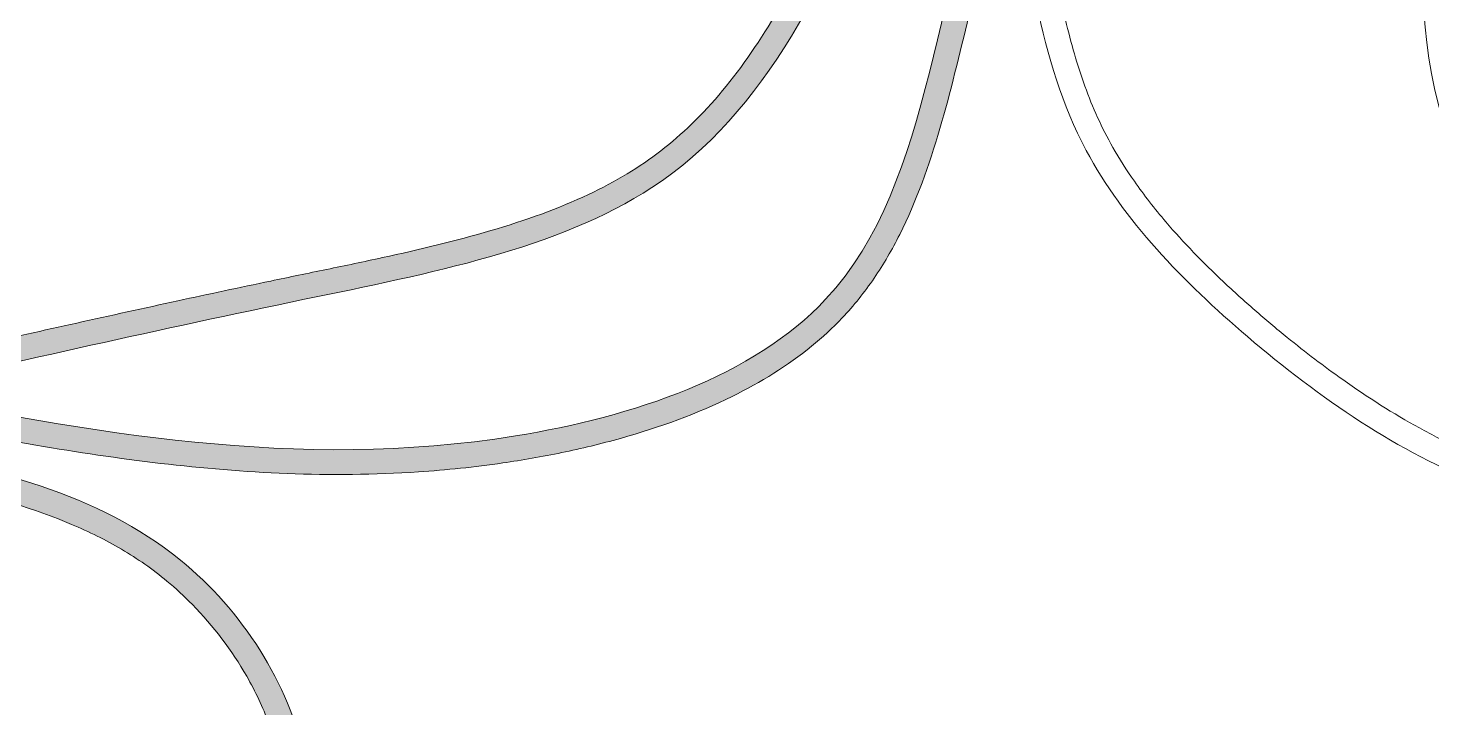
# Model space of a CAD drawing. Header units: millimetres. Extents: x 86 to 500, y -52 to 256.
# Drawn here: x 187.95 to 195.61, y 72.05 to 75.76 of the extents above; entities that cross this region are included whole.
import ezdxf

# ---------------------------------------------------------------- set-up
doc = ezdxf.new("R2010")
doc.units = ezdxf.units.MM

msp = doc.modelspace()

# ---------------------------------------------------------------- hatches: boundary and pattern name
at = {"lineweight": 0, "transparency": 33554687}
h = msp.add_hatch(color=254, dxfattribs=at)
edge = h.paths.add_edge_path()
edge.add_spline(control_points=[(187.1664936564759, 73.91072965375042), (187.3357466458871, 73.94922769371169), (187.5050789858894, 73.98773268262084), (188.0350662319258, 74.10762648144828), (188.3979299819068, 74.18882272950304), (188.9360530697897, 74.30538033882294), (189.1048720521528, 74.3414184524172), (189.3764898701504, 74.39831974998651), (189.4781073715287, 74.41926767793757), (189.6814825700118, 74.46129181567358), (189.7832146334246, 74.48247675958737), (190.0861658899382, 74.54855680171113), (190.2851534535482, 74.5960093902695), (190.6640577112036, 74.70778263870397), (190.8439268101053, 74.77212754622633), (191.0812963101463, 74.88393135872957), (191.1516363801554, 74.92115925685084), (191.2829699132041, 75.00033931342296), (191.3440377447202, 75.04218278232747), (191.4607425473534, 75.13248797813594), (191.5162929693058, 75.18082628933098), (191.6876058675841, 75.34665039650099), (191.7945027087532, 75.47682222262483), (191.9952677952849, 75.76876666561293), (192.0890610130625, 75.93050999180014), (192.2721423050954, 76.28340728155308), (192.361423294624, 76.47452544561565), (192.4841725328758, 76.74827332392852), (192.5155631454783, 76.81919378772909), (192.5834748872118, 76.97353498998746), (192.6203549985491, 77.05748782626324), (192.6933725516394, 77.2266330119719), (192.7294707430198, 77.31193390861608), (192.821912669857, 77.54052052894713), (192.8750769662462, 77.6833667193996), (192.9593026291925, 77.95697575560735), (192.9902513013678, 78.08777640858807), (193.0138546628552, 78.27964074269403), (193.0165674831466, 78.34831220666092), (193.0082800622778, 78.47259908834621), (192.9973334493235, 78.52806777254227), (192.9668196633654, 78.61250694242608), (192.9503177063063, 78.64468523780033), (192.9091643985109, 78.7033543264024), (192.8844928046062, 78.7299557725537), (192.84026841553, 78.76547070160996), (192.8253721180751, 78.77602839819065), (192.7926006204681, 78.79644052353979), (192.774829652031, 78.80622643843799), (192.7079149362641, 78.83870070329795), (192.652666884978, 78.85790619603267), (192.5371727940635, 78.8839985617733), (192.4769330095843, 78.89090497389952), (192.3911946757632, 78.89066254559657), (192.3639359744386, 78.88897337070466), (192.3191724725559, 78.88333764806885), (192.3011548128918, 78.88018828908116), (192.2651056638553, 78.87221308675907), (192.2471838439303, 78.86740871492566), (192.1934808245498, 78.85070759144946), (192.1577459460097, 78.83650698772544), (192.0513417430713, 78.78710388199033), (191.9799660851556, 78.7446454388255), (191.8931836150484, 78.69088284150257), (191.8805186533534, 78.68299260440926), (191.8677571733789, 78.67504206672766)], knot_values=[0.7745241271490635, 0.7745241271490635, 0.7745241271490635, 0.7745241271490635, 13.87900228218035, 13.87900228218035, 41.63700684654106, 41.63700684654106, 54.14700963101338, 54.14700963101338, 61.51518677768562, 61.51518677768562, 68.88336392435787, 68.88336392435787, 83.61971821770236, 83.61971821770236, 98.35607251104685, 98.35607251104685, 104.9762242300353, 104.9762242300353, 111.4136723991111, 111.4136723991111, 117.8511205681868, 117.8511205681868, 132.1169761837619, 132.1169761837619, 146.3828317993369, 146.3828317993369, 160.648687414912, 160.648687414912, 165.4931758953022, 165.4931758953022, 170.9778484865774, 170.9778484865774, 176.4625210778526, 176.4625210778526, 185.7212830056276, 185.7212830056276, 194.9800449334026, 194.9800449334026, 200.7395733801151, 200.7395733801151, 206.4991018268276, 206.4991018268276, 210.757515015627, 210.757515015627, 215.0159282044264, 215.0159282044264, 216.9293424231776, 216.9293424231776, 218.8427566419289, 218.8427566419289, 223.7083919494439, 223.7083919494439, 228.5740272569588, 228.5740272569588, 230.9069582571001, 230.9069582571001, 232.5575269964771, 232.5575269964771, 234.2080957358541, 234.2080957358541, 237.5092332146082, 237.5092332146082, 243.9580949503671, 243.9580949503671, 245.0515385297063, 245.0515385297063, 245.0515385297063, 245.0515385297063], degree=3, periodic=0)
edge.add_line((191.8677571733789, 78.67504206672766), (191.7962111787812, 78.78988117418157))
edge.add_spline(control_points=[(191.7962111786202, 78.78988117352583), (191.9556279286937, 78.88919951740445), (192.2946904928282, 79.10043912736091), (193.5226407845809, 78.80972878447665), (192.5695557093219, 76.57555024496196), (191.7136044091778, 74.7195217558492), (189.2974400306541, 74.25668100920848), (187.9148665344321, 73.94219750157481), (187.1664936580257, 73.77197079793132)], knot_values=[0, 0, 0, 0, 13.65932688933091, 29.05194327490761, 77.76876440348846, 138.0005407180464, 187.105929392396, 245.0515385297063, 245.0515385297063, 245.0515385297063, 245.0515385297063], degree=3, periodic=0)
edge.add_line((187.1664936580257, 73.77197079793132), (187.1664936582108, 73.91072965419517))
h = msp.add_hatch(color=254, dxfattribs=at)
edge = h.paths.add_edge_path()
edge.add_line((187.1664936580257, 73.77197079793132), (187.1664936583958, 73.63418060049935))
edge.add_spline(control_points=[(187.1664936580257, 73.63418060079675), (187.4412580701903, 73.58125682488571), (187.7170131496989, 73.52832466569998), (188.4446265551643, 73.40549149600156), (188.8998187925415, 73.34534862676719), (189.6005079818562, 73.31827999058896), (189.8389374146061, 73.32006023064787), (190.232586275895, 73.34644899359864), (190.3860847702819, 73.3624026867501), (190.6474067784144, 73.40051446643974), (190.7547801897123, 73.41918486753639), (190.9694403750497, 73.46357073250874), (191.0766186394291, 73.489285273944), (191.3941375510291, 73.57827211085441), (191.6004884949522, 73.65332111350199), (191.9477908686005, 73.82527556506284), (192.0938255490857, 73.9155640062445), (192.2832653398111, 74.06964629617869), (192.3390986456477, 74.12092319384737), (192.4556246187287, 74.24367996684214), (192.5134827900731, 74.31643999687367), (192.617380056937, 74.46894582263121), (192.6634973493412, 74.54875046769303), (192.7963382255631, 74.81302647033863), (192.8652386461096, 75.0077436868296), (192.9829970286684, 75.40924472657207), (193.0318378918961, 75.61616632143159), (193.1316392105416, 76.02958851901167), (193.182584793885, 76.23607708207237), (193.2782445295649, 76.54352783409286), (193.3150411774711, 76.6493597523322), (193.3863780165509, 76.82596585074589), (193.4186331847506, 76.8980942272292), (193.48911730655, 77.03931823126004), (193.5272256148652, 77.10837598553826), (193.6495409518081, 77.30970111623901), (193.7417450464561, 77.43611085668726), (193.9244973120287, 77.64483672062033), (194.0119162733155, 77.73095278731489), (194.1819873952465, 77.87377239767193), (194.2632194385134, 77.93297290626651), (194.4074941382007, 78.02255991426591), (194.4690758927661, 78.05633263984782), (194.5949901374176, 78.11628741756613), (194.6596809490517, 78.14266833726106), (194.8910080514744, 78.22357843891314), (195.0661587465599, 78.26152916589854), (195.4306894244748, 78.30995836249531), (195.6199818074303, 78.32041621366625), (196.0052030484282, 78.32697521439695), (196.2011042590931, 78.3230917715182), (196.4896659457283, 78.31720895401122), (196.5826107203558, 78.31530230466069), (196.7673733552294, 78.31299702922024), (196.858896694501, 78.31252812567891), (197.0408498458461, 78.31243229809934), (197.1312780018645, 78.31280573788808), (197.2214002514676, 78.31333959594849)], knot_values=[0.6461580680801546, 0.6461580680801546, 0.6461580680801546, 0.6461580680801546, 21.45479789196638, 21.45479789196638, 55.15271753344817, 55.15271753344817, 72.26532692206275, 72.26532692206275, 83.07112840900795, 83.07112840900795, 90.51687257752101, 90.51687257752101, 97.96261674603407, 97.96261674603407, 112.8541050830602, 112.8541050830602, 124.9793082243575, 124.9793082243575, 130.4720305599364, 130.4720305599364, 137.2974250810933, 137.2974250810933, 144.1228196022501, 144.1228196022501, 159.1643611865532, 159.1643611865532, 174.2059027708562, 174.2059027708562, 189.2474443551593, 189.2474443551593, 197.3746427352723, 197.3746427352723, 203.2088291010777, 203.2088291010777, 209.0430154668831, 209.0430154668831, 220.711388198494, 220.711388198494, 230.1243593921866, 230.1243593921866, 238.0549608732645, 238.0549608732645, 243.7209598978692, 243.7209598978692, 249.386958922474, 249.386958922474, 263.4869699806436, 263.4869699806436, 277.5869810388132, 277.5869810388132, 291.6869920969828, 291.6869920969828, 298.3847528352711, 298.3847528352711, 305.0825135735593, 305.0825135735593, 311.7858297487566, 311.7858297487566, 311.7858297487566, 311.7858297487566], degree=3, periodic=0)
edge.add_line((197.2214002514676, 78.31333959594849), (197.2190633649877, 78.448631158858))
edge.add_spline(control_points=[(197.2190633644656, 78.4486311592209), (197.0319329734641, 78.4475266701329), (196.1121716256932, 78.44555497780948), (194.4906283310249, 78.56029705277615), (192.8579586435155, 76.71658098331591), (192.9242178159549, 74.19838355365755), (190.0174048519927, 73.22278716150413), (188.2909202777939, 73.55536752334774), (187.1664936580257, 73.77197079793132)], knot_values=[0, 0, 0, 0, 13.94361430568784, 68.25335162635707, 110.7329929612323, 180.9675987233705, 226.5730959240716, 311.7476788854763, 311.7476788854763, 311.7476788854763, 311.7476788854763], degree=3, periodic=0)
h = msp.add_hatch(color=254, dxfattribs=at)
edge = h.paths.add_edge_path()
edge.add_line((187.1664936573104, 73.47935879341276), (187.1664936573104, 73.34084356512813))
edge.add_spline(control_points=[(187.1664936573104, 73.340843564426), (187.2898963861064, 73.3137825745689), (187.412326636632, 73.28672694197758), (187.7626663909747, 73.20135508719613), (187.9845068054989, 73.13698636594927), (188.2840661794737, 73.00982348076013), (188.3750256133869, 72.96491865006556), (188.5486472779118, 72.8627903448687), (188.6312515261963, 72.8056257590406), (188.7572801789835, 72.7009366950142), (188.803647449811, 72.65816713300865), (188.9622569161253, 72.49633802453172), (189.0634962673977, 72.36292219701863), (189.1917689451777, 72.13827253023283), (189.2322043009596, 72.05233839789526), (189.2803189484673, 71.9220944832914), (189.2942704724871, 71.87845677081259), (189.3177170456253, 71.79120077124753), (189.3271752116286, 71.747692988788), (189.3482136934596, 71.62042384687538), (189.3539189301329, 71.53624559036416), (189.3497215834456, 71.29730836311501), (189.3232640300586, 71.1406907331102), (189.2332538723546, 70.82351300970186), (189.1696957789265, 70.66309571543843), (189.026909467657, 70.3609121164427), (188.9504712823229, 70.21920771399618), (188.7877463795737, 69.93745229068918), (188.7014922822311, 69.79728756371605), (188.5501164836484, 69.55520193711436), (188.484893179019, 69.45246203509487), (188.3367172046498, 69.22028435269476), (188.2538367907607, 69.09130064407509), (187.9739424429737, 68.65147144476032), (187.7824450336295, 68.34326190820866), (187.4406991102293, 67.71456787744683), (187.2904284721218, 67.39400111022951), (187.1301932187873, 66.92526809397805), (187.0903208914594, 66.789952189838), (187.0236245205003, 66.51359232250343), (186.9969482011394, 66.3723834616294), (186.955544826945, 66.07137008324753), (186.9421705753409, 65.91108086649092), (186.9226425933436, 65.29131196824073), (186.9743192774847, 64.82054939237696), (187.2093133803211, 63.89773937383779), (187.3926683864194, 63.44564902750152), (187.8917862835721, 62.6056255029789), (188.2076369115904, 62.21767872205873), (188.750932279189, 61.74560196510446), (188.9237848260001, 61.61556891599775), (189.2006160282687, 61.43813060752017), (189.2958175304727, 61.381919732009), (189.4920398164588, 61.27581845775784), (189.5931591592627, 61.22591264096263), (189.8299240994053, 61.11985310665295), (189.9670611618355, 61.06587826148188), (190.414094324072, 60.91169541112048), (190.7335380518036, 60.8338232070555), (191.3618963411647, 60.74013576666038), (191.6707651837662, 60.72425587335692), (192.0988458982303, 60.75271650758895), (192.2347119692164, 60.77058048406706), (192.4920601996975, 60.82476921907527), (192.6135665050344, 60.86108072343995), (192.8381873993473, 60.954455821191), (192.9413735352352, 61.01155384341381), (193.0749877224759, 61.11266814485679), (193.114791247566, 61.14734928432608), (193.1883435076081, 61.22205749884778), (193.2221289672449, 61.26222006598618), (193.296465043147, 61.3668568457715), (193.3329399869041, 61.433810617601), (193.3998239304617, 61.59457538071728), (193.4257174268561, 61.69059823361567), (193.4618717052537, 61.9136858467209), (193.4674508945542, 62.04296707812409), (193.4550720341996, 62.34821132961405), (193.4304784509733, 62.52757229224334), (193.3479871092633, 62.94075337520734), (193.28397285517, 63.17798906746975), (193.0997626691657, 63.77743535629451), (192.9672150914268, 64.14685593334343), (192.7869735608899, 64.66233004823789)], knot_values=[0, 0, 0, 0, 9.073057945925257, 9.073057945925257, 26.44567447676138, 26.44567447676138, 34.45252759541052, 34.45252759541052, 42.45938071405965, 42.45938071405965, 47.35713095074181, 47.35713095074181, 59.94805723818672, 59.94805723818672, 67.34855939598754, 67.34855939598754, 71.04881047488794, 71.04881047488794, 74.74906155378835, 74.74906155378835, 81.85335676903861, 81.85335676903861, 94.73450696495075, 94.73450696495075, 107.6156571608629, 107.6156571608629, 118.9684716686548, 118.9684716686548, 130.3212861764467, 130.3212861764467, 138.8381669254693, 138.8381669254693, 149.704568109084, 149.704568109084, 176.0471697259053, 176.0471697259053, 202.3897713427266, 202.3897713427266, 212.8188996798059, 212.8188996798059, 223.2480280168851, 223.2480280168851, 234.7228650798959, 234.7228650798959, 267.1749219031595, 267.1749219031595, 299.6269787264232, 299.6269787264232, 332.0790355496869, 332.0790355496869, 345.7552890915074, 345.7552890915074, 352.5934158624177, 352.5934158624177, 359.431542633328, 359.431542633328, 368.1982376255976, 368.1982376255976, 387.4997481471572, 387.4997481471572, 406.8012586687167, 406.8012586687167, 416.2971848494099, 416.2971848494099, 425.793111030103, 425.793111030103, 435.2890372107961, 435.2890372107961, 439.7058859138722, 439.7058859138722, 444.1227346169483, 444.1227346169483, 450.6038820537493, 450.6038820537493, 458.901648507263, 458.901648507263, 469.046633346315, 469.046633346315, 481.8780613937013, 481.8780613937013, 497.4828885742346, 497.4828885742346, 520.2826032805101, 520.2826032805101, 520.2826032805101, 520.2826032805101], degree=3, periodic=0)
edge.add_line((192.7869735608899, 64.66233004823789), (192.7079811916835, 64.46889971711335))
edge.add_spline(control_points=[(192.707981192191, 64.46889971653127), (193.1577035891607, 63.21488553324797), (194.0998996740179, 60.58764868346315), (188.1198765848473, 60.90625525036921), (186.2560260260895, 66.11484442964684), (188.5494915896253, 69.1727170833683), (189.8315276847677, 71.48493904701354), (188.7602760903434, 73.13007913366437), (187.7487806604701, 73.35174977842507), (187.1664936573104, 73.47935879341276)], knot_values=[0, 0, 0, 0, 77.75284976528478, 162.8970028508391, 304.1183109576378, 392.2852581126454, 446.7097837307556, 478.2300157750214, 520.9920404752056, 520.9920404752056, 520.9920404752056, 520.9920404752056], degree=3, periodic=0)

# ---------------------------------------------------------------- linework, layer by layer
for points, knots in [([(197.2190633643465, 78.44863115898261), (197.0319329732262, 78.44752666989461), (196.1121716256932, 78.44555497757119), (194.4906283307866, 78.56029705277615), (192.8579586435155, 76.71658098307762), (192.9242178157166, 74.19838355342017), (190.017404851754, 73.22278716126584), (188.2909202777939, 73.55536752310854), (187.1664936580257, 73.77197079769303), (187.9148665355644, 73.94219750120828), (189.2974400303589, 74.25668100996609), (191.7136044098353, 74.71952175474689), (192.5695557098722, 76.57555024535759), (193.5226407841807, 78.80972878405555), (192.2946904927832, 79.10043912850779), (191.9556279291903, 78.88919951745629), (191.7962111786202, 78.78988117328754), (192.1126934006708, 79.04035615718112), (192.6075541424308, 79.43200607520339), (193.4359927894708, 80.6750348916139), (191.7056392636461, 81.71077559235528), (191.0564760414679, 82.65811258007398), (190.7784343443706, 83.06386443844895), (191.636164190944, 82.58721002391576), (193.0795856612478, 81.78507725612053), (195.2354128694662, 82.37053228177956), (196.758046139929, 84.07412517053308), (197.7778443730896, 82.6157901787401), (197.5287331146757, 81.27680487883481), (196.2159028462422, 80.74834917226144), (196.0811591653307, 79.51078577052249), (196.5918055251461, 78.82698788386733), (197.0301489464302, 78.931642760459), (197.2483854486542, 78.98374691692516)], [0, 0, 0, 0, 13.94361430568784, 68.25335162635707, 110.7329929612323, 180.9675987233705, 226.5730959240716, 311.7476788854763, 311.7476788854763, 311.7476788854763, 1485.787257959601, 2480.714583733887, 3701.074338523816, 4688.128872328289, 4999.999627420229, 5276.752096836357, 5276.752096836357, 5276.752096836357, 5895.058581226259, 6243.553971259014, 7279.544579030551, 8055.701625426929, 8055.701625426929, 8055.701625426929, 9450.772834529806, 10403.3822428921, 11356.70496327843, 11986.26610044861, 12398.13226005062, 13283.85383378062, 13759.04338873042, 14071.06210283628, 14380.42935528843, 14380.42935528843, 14380.42935528843, 14380.42935528843]), ([(187.1664936564759, 73.91072965374951), (187.3357466456488, 73.9492276934734), (187.5050789857702, 73.98773268238074), (188.0350662318066, 74.10762648120999), (188.3979299819068, 74.18882272926476), (188.9360530697897, 74.30538033882294), (189.104872051914, 74.3414184524172), (189.3764898699121, 74.39831974974732), (189.4781073715287, 74.41926767793757), (189.6814825700118, 74.46129181567358), (189.7832146333055, 74.48247675958737), (190.0861658899382, 74.54855680147284), (190.2851534535482, 74.59600939003121), (190.6640577112036, 74.70778263846569), (190.8439268099862, 74.77212754622633), (191.0812963101463, 74.88393135849128), (191.1516363800362, 74.92115925661255), (191.2829699132041, 75.00033931318285), (191.3440377447202, 75.04218278208737), (191.4607425472333, 75.13248797813594), (191.5162929691866, 75.18082628933098), (191.6876058674649, 75.34665039650099), (191.7945027087532, 75.47682222238655), (191.9952677952849, 75.76876666537464), (192.0890610130625, 75.93050999180014), (192.2721423050954, 76.28340728131298), (192.3614232945039, 76.47452544537646), (192.4841725328758, 76.74827332369023), (192.5155631452396, 76.81919378748898), (192.583474886974, 76.97353498974917), (192.6203549985491, 77.05748782602313), (192.6933725514011, 77.22663301173361), (192.7294707427815, 77.3119339083778), (192.821912669857, 77.54052052870884), (192.8750769661262, 77.6833667193996), (192.9593026289537, 77.95697575560735), (192.9902513013678, 78.08777640834978), (193.0138546628552, 78.27964074245574), (193.0165674831466, 78.34831220642263), (193.0082800622778, 78.47259908810793), (192.9973334490853, 78.52806777230398), (192.9668196631271, 78.61250694242608), (192.9503177061871, 78.64468523756204), (192.9091643982726, 78.70335432616412), (192.8844928046062, 78.7299557725537), (192.8402684154109, 78.76547070137167), (192.8253721180751, 78.77602839819065), (192.7926006204681, 78.79644052353979), (192.774829652031, 78.80622643843799), (192.7079149362641, 78.83870070305966), (192.652666884978, 78.85790619603267), (192.5371727940635, 78.8839985617733), (192.4769330094652, 78.89090497389952), (192.3911946755244, 78.89066254535828), (192.3639359743194, 78.88897337046728), (192.3191724725559, 78.88333764806885), (192.3011548126535, 78.88018828884287), (192.2651056637362, 78.87221308652079), (192.2471838438111, 78.86740871468646), (192.1934808244302, 78.85070759121118), (192.157745945771, 78.83650698748716), (192.0513417430713, 78.78710388175114), (191.9799660850369, 78.7446454385863), (191.8931836149292, 78.69088284126428), (191.8805186533534, 78.68299260417098), (191.8677571732598, 78.67504206648937)], [0.7745241271490635, 0.7745241271490635, 0.7745241271490635, 0.7745241271490635, 13.87900228218035, 13.87900228218035, 41.63700684654106, 41.63700684654106, 54.14700963101338, 54.14700963101338, 61.51518677768562, 61.51518677768562, 68.88336392435787, 68.88336392435787, 83.61971821770236, 83.61971821770236, 98.35607251104685, 98.35607251104685, 104.9762242300353, 104.9762242300353, 111.4136723991111, 111.4136723991111, 117.8511205681868, 117.8511205681868, 132.1169761837619, 132.1169761837619, 146.3828317993369, 146.3828317993369, 160.648687414912, 160.648687414912, 165.4931758953022, 165.4931758953022, 170.9778484865774, 170.9778484865774, 176.4625210778526, 176.4625210778526, 185.7212830056276, 185.7212830056276, 194.9800449334026, 194.9800449334026, 200.7395733801151, 200.7395733801151, 206.4991018268276, 206.4991018268276, 210.757515015627, 210.757515015627, 215.0159282044264, 215.0159282044264, 216.9293424231776, 216.9293424231776, 218.8427566419289, 218.8427566419289, 223.7083919494439, 223.7083919494439, 228.5740272569588, 228.5740272569588, 230.9069582571001, 230.9069582571001, 232.5575269964771, 232.5575269964771, 234.2080957358541, 234.2080957358541, 237.5092332146082, 237.5092332146082, 243.9580949503671, 243.9580949503671, 245.0515385297063, 245.0515385297063, 245.0515385297063, 245.0515385297063]), ([(191.8042795019939, 78.36187649766089), (192.1979633856515, 78.31909665070452), (193.0921492146342, 78.22192952118075), (193.3579870396385, 76.60501306656352), (193.501708555909, 75.14313923910686), (194.6207972642484, 73.99324484083172), (196.0556499997317, 73.01189142289422), (197.3483067361073, 72.9560696041217), (198.1210521829918, 72.9226995259869), (197.6408590819435, 73.24711536875839), (196.8055061851339, 73.81147523418531), (195.3618715728118, 75.0931078085041), (195.5399715613918, 77.14374836293337), (196.4161293501454, 78.01293881550919), (196.7373679847316, 78.661656174575), (197.0513853838044, 78.52628462043867), (197.2192916878059, 78.44348930565047)], [0, 0, 0, 0, 539.166783400432, 1224.625434743445, 2095.018414280873, 2766.78304312999, 3527.115521569619, 4657.199581502129, 4657.199581502129, 4657.199581502129, 4700.34474793663, 4732.255719729666, 4795.841030207906, 4818.561899625479, 4829.257714784549, 4840.917780101935, 4840.917780101935, 4840.917780101935, 4840.917780101935]), ([(197.9068587683038, 73.06758770052056), (197.7851617115336, 73.07318941918493), (197.6640191503363, 73.07933963171126), (197.2353095571595, 73.1065421153653), (196.9327536056832, 73.13590659276178), (196.5058052815991, 73.21539400759866), (196.3723113559083, 73.24612758008152), (196.1518464015323, 73.30969444743278), (196.063276398738, 73.33892448893675), (195.9015759141045, 73.4002493750204), (195.8279193657242, 73.43147480908556), (195.6820981772736, 73.49953352705143), (195.6100152035548, 73.53631887355914), (195.3961656555727, 73.65418495646645), (195.2567969309882, 73.74278292814415), (195.0178801960544, 73.91190067902699), (194.9170177577332, 73.98898684374035), (194.7582938115194, 74.11797441521776), (194.6992712604599, 74.16766302004817), (194.58292154177, 74.26888557473285), (194.5256993434029, 74.32042659917988), (194.3583795400456, 74.47788173953177), (194.2526402214364, 74.58663844696184), (194.0948444331481, 74.77153052631547), (194.0370973437622, 74.8454480792634), (193.941848659356, 74.98164263740546), (193.9025938970642, 75.04338139430183), (193.8367616600587, 75.15951471320295), (193.809239357193, 75.21366651550397), (193.7587145419913, 75.32455737200871), (193.735744471033, 75.38116772881676), (193.6727006738976, 75.55460387769836), (193.6384982117012, 75.67505892435202), (193.554055793603, 76.03982502380495), (193.5178196410731, 76.29688136330606), (193.4680273172455, 76.6662822579492), (193.454896777948, 76.76535148564471), (193.4263387643888, 76.96740868202323), (193.4107947808104, 77.07020208254926), (193.3682779204443, 77.30274469987035), (193.3393860343292, 77.43211497202992), (193.2624957300024, 77.67974839154249), (193.2145372292595, 77.7981580766791), (193.1206334912383, 77.95803882161272), (193.0864424171047, 78.00760405436631), (193.0157961520746, 78.09236275259173), (192.9806306007701, 78.12857108703793), (192.9177061272459, 78.18286873975921), (192.8919645495013, 78.2026404246426), (192.8389100304441, 78.23915531793773), (192.8115235374764, 78.25597484413265), (192.727272314866, 78.30255938521532), (192.6683420751885, 78.32845688644557), (192.5467519332962, 78.37246644989136), (192.4840720473127, 78.3905873843778), (192.2792352317171, 78.43983762899552), (192.1321174058514, 78.46052515140673), (191.9295186019733, 78.4843684798825), (191.874010053237, 78.4903984986895), (191.8188962032393, 78.49638747111476)], [5.304816431146383, 5.304816431146383, 5.304816431146383, 5.304816431146383, 14.12811930321739, 14.12811930321739, 36.76122839549668, 36.76122839549668, 47.34509590279146, 47.34509590279146, 54.64916676605466, 54.64916676605466, 60.9229569208885, 60.9229569208885, 67.19674707572233, 67.19674707572233, 79.74432738539, 79.74432738539, 89.1854560606883, 89.1854560606883, 94.84895293614939, 94.84895293614939, 100.5124498116105, 100.5124498116105, 111.8394435625327, 111.8394435625327, 119.1232304254203, 119.1232304254203, 124.9884103274205, 124.9884103274205, 129.9831081570439, 129.9831081570439, 134.9778059866673, 134.9778059866673, 144.9672016459142, 144.9672016459142, 164.0704614760237, 164.0704614760237, 170.8923700177959, 170.8923700177959, 177.7142785595682, 177.7142785595682, 186.4166616947777, 186.4166616947777, 195.1190448299872, 195.1190448299872, 199.3203767572029, 199.3203767572029, 202.8307414476714, 202.8307414476714, 205.0699666604079, 205.0699666604079, 207.3091918731443, 207.3091918731443, 211.7876422986171, 211.7876422986171, 216.2660927240899, 216.2660927240899, 226.1341888629837, 226.1341888629837, 229.8595985941664, 229.8595985941664, 229.8595985941664, 229.8595985941664]), ([(187.1664936580257, 73.63418060079675), (187.4412580701903, 73.58125682464743), (187.7170131495788, 73.52832466569907), (188.4446265551643, 73.40549149576327), (188.8998187925415, 73.34534862676719), (189.6005079817371, 73.31827999034886), (189.8389374144869, 73.32006023040776), (190.232586275895, 73.34644899336035), (190.3860847700432, 73.3624026867501), (190.6474067784144, 73.40051446620146), (190.7547801895932, 73.41918486729628), (190.9694403750497, 73.46357073227045), (191.0766186391913, 73.48928527370572), (191.3941375510291, 73.57827211061613), (191.6004884947144, 73.6533211132637), (191.9477908683613, 73.82527556482455), (192.0938255490857, 73.91556400600439), (192.2832653398111, 74.06964629617869), (192.3390986456477, 74.12092319360909), (192.4556246187287, 74.24367996660385), (192.5134827900731, 74.31643999687367), (192.6173800566987, 74.46894582239293), (192.663497349222, 74.54875046745474), (192.7963382255631, 74.81302647009852), (192.8652386459905, 75.00774368659131), (192.9829970285493, 75.40924472657207), (193.0318378918961, 75.6161663211933), (193.1316392105416, 76.02958851877338), (193.1825847936468, 76.23607708183408), (193.2782445295649, 76.54352783409286), (193.3150411772328, 76.64935975209391), (193.3863780164317, 76.8259658505076), (193.4186331845119, 76.8980942272292), (193.4891173064308, 77.03931823102175), (193.527225614627, 77.10837598529815), (193.6495409515693, 77.30970111600072), (193.7417450464561, 77.43611085644898), (193.9244973119095, 77.64483672038205), (194.0119162730768, 77.7309527870766), (194.1819873951274, 77.87377239743364), (194.2632194385134, 77.93297290602823), (194.4074941379624, 78.02255991402762), (194.4690758927661, 78.05633263960954), (194.5949901374176, 78.11628741732602), (194.6596809489326, 78.14266833702186), (194.8910080513553, 78.22357843891314), (195.0661587463216, 78.26152916566025), (195.4306894244748, 78.30995836249531), (195.6199818074303, 78.32041621342796), (196.005203048189, 78.32697521415867), (196.2011042590931, 78.3230917712799), (196.48966594549, 78.31720895377293), (196.5826107202367, 78.3153023044215), (196.7673733552294, 78.31299702898195), (196.8588966943818, 78.31252812567891), (197.0408498458461, 78.31243229785923), (197.1312780018645, 78.3128057376498), (197.2214002513485, 78.3133395957102)], [0.6461580680801546, 0.6461580680801546, 0.6461580680801546, 0.6461580680801546, 21.45479789196638, 21.45479789196638, 55.15271753344817, 55.15271753344817, 72.26532692206275, 72.26532692206275, 83.07112840900795, 83.07112840900795, 90.51687257752101, 90.51687257752101, 97.96261674603407, 97.96261674603407, 112.8541050830602, 112.8541050830602, 124.9793082243575, 124.9793082243575, 130.4720305599364, 130.4720305599364, 137.2974250810933, 137.2974250810933, 144.1228196022501, 144.1228196022501, 159.1643611865532, 159.1643611865532, 174.2059027708562, 174.2059027708562, 189.2474443551593, 189.2474443551593, 197.3746427352723, 197.3746427352723, 203.2088291010777, 203.2088291010777, 209.0430154668831, 209.0430154668831, 220.711388198494, 220.711388198494, 230.1243593921866, 230.1243593921866, 238.0549608732645, 238.0549608732645, 243.7209598978692, 243.7209598978692, 249.386958922474, 249.386958922474, 263.4869699806436, 263.4869699806436, 277.5869810388132, 277.5869810388132, 291.6869920969828, 291.6869920969828, 298.3847528352711, 298.3847528352711, 305.0825135735593, 305.0825135735593, 311.7858297487566, 311.7858297487566, 311.7858297487566, 311.7858297487566]), ([(192.7079811920718, 64.46889971629298), (193.1577035891674, 63.21488553245303), (194.0998996737065, 60.58764868234025), (188.1198765841883, 60.9062552513528), (186.2560260251195, 66.11484442983118), (188.5494915911902, 69.17271708300228), (189.8315276836573, 71.48493904639489), (188.7602760911552, 73.13007913429891), (187.7487806598529, 73.35174977873385), (187.1664936573104, 73.47935879317447)], [0, 0, 0, 0, 1.575355310434414, 3.300466276163259, 6.161759956445371, 7.948115940092213, 9.050814627938355, 9.689448003924042, 10.5558520382083, 10.5558520382083, 10.5558520382083, 10.5558520382083]), ([(192.7869735606507, 64.66233004823789), (192.9672150911885, 64.14685593334343), (193.099762668927, 63.77743535629451), (193.28397285517, 63.17798906746975), (193.3479871092633, 62.94075337496906), (193.4304784507351, 62.52757229200505), (193.4550720340805, 62.34821132961405), (193.4674508945542, 62.04296707812409), (193.4618717052537, 61.91368584648261), (193.4257174266174, 61.69059823337556), (193.3998239302234, 61.59457538071637), (193.3329399869041, 61.43381061736272), (193.2964650430278, 61.36685684553321), (193.2221289672449, 61.26222006574789), (193.1883435076081, 61.22205749860768), (193.1147912473277, 61.14734928432608), (193.0749877224759, 61.11266814485679), (192.9413735349969, 61.01155384341381), (192.8381873993473, 60.95445582095271), (192.6135665047961, 60.86108072319984), (192.4920601995784, 60.82476921883698), (192.2347119692164, 60.77058048382877), (192.0988458981112, 60.75271650758895), (191.6707651837662, 60.72425587335692), (191.3618963411647, 60.74013576642209), (190.7335380518036, 60.8338232070555), (190.414094324072, 60.91169541112048), (189.9670611615972, 61.06587826148188), (189.8299240991675, 61.11985310641466), (189.5931591592627, 61.22591264096263), (189.4920398163401, 61.27581845751865), (189.2958175304727, 61.38191973177072), (189.2006160280304, 61.43813060728188), (188.9237848257619, 61.61556891575946), (188.7509322789508, 61.74560196486618), (188.2076369115904, 62.21767872182044), (187.8917862835721, 62.60562550274062), (187.3926683861807, 63.44564902726324), (187.2093133802011, 63.8977393735995), (186.9743192774847, 64.82054939237696), (186.9226425931053, 65.29131196824073), (186.9421705753409, 65.91108086625263), (186.9555448267058, 66.07137008324753), (186.9969482011394, 66.37238346139111), (187.0236245205003, 66.51359232250343), (187.0903208912211, 66.78995218959972), (187.1301932185485, 66.92526809373976), (187.2904284721218, 67.39400110999213), (187.4406991102293, 67.71456787720854), (187.7824450333907, 68.34326190796855), (187.9739424427345, 68.65147144475941), (188.2538367907607, 69.0913006438368), (188.3367172046498, 69.22028435245647), (188.4848931788999, 69.45246203485658), (188.5501164835288, 69.55520193687607), (188.7014922821119, 69.79728756347777), (188.7877463795737, 69.93745229068918), (188.9504712823229, 70.2192077137579), (189.026909467657, 70.3609121164418), (189.1696957786873, 70.66309571520014), (189.2332538721159, 70.82351300970186), (189.3232640298203, 71.1406907328701), (189.3497215833269, 71.29730836311501), (189.3539189298942, 71.53624559012587), (189.34821369334, 71.6204238466371), (189.3271752115085, 71.74769298854972), (189.3177170453861, 71.79120077124753), (189.294270472367, 71.87845677081259), (189.2803189483481, 71.9220944830513), (189.2322043007218, 72.05233839765697), (189.1917689449385, 72.13827252999454), (189.0634962671595, 72.36292219701772), (188.9622569161253, 72.49633802453172), (188.8036474496918, 72.65816713277036), (188.7572801789835, 72.7009366950142), (188.6312515260772, 72.80562575880231), (188.5486472776726, 72.86279034463041), (188.3750256132677, 72.96491864982727), (188.2840661793545, 73.00982348052185), (187.9845068052607, 73.13698636594927), (187.7626663909747, 73.20135508719613), (187.412326636632, 73.28672694173929), (187.2898963859872, 73.31378257433062), (187.1664936573104, 73.34084356418771)], [0, 0, 0, 0, 22.79971470627554, 22.79971470627554, 38.40454188680883, 38.40454188680883, 51.23596993419511, 51.23596993419511, 61.38095477324707, 61.38095477324707, 69.67872122676083, 69.67872122676083, 76.15986866356177, 76.15986866356177, 80.5767173666379, 80.5767173666379, 84.99356606971402, 84.99356606971402, 94.48949225040712, 94.48949225040712, 103.9854184311002, 103.9854184311002, 113.4813446117934, 113.4813446117934, 132.7828551333529, 132.7828551333529, 152.0843656549125, 152.0843656549125, 160.8510606471821, 160.8510606471821, 167.6891874180924, 167.6891874180924, 174.5273141890027, 174.5273141890027, 188.2035677308232, 188.2035677308232, 220.6556245540869, 220.6556245540869, 253.1076813773505, 253.1076813773505, 285.5597382006142, 285.5597382006142, 297.034575263625, 297.034575263625, 307.4637036007042, 307.4637036007042, 317.8928319377835, 317.8928319377835, 344.2354335546048, 344.2354335546048, 370.5780351714261, 370.5780351714261, 381.4444363550408, 381.4444363550408, 389.9613171040634, 389.9613171040634, 401.3141316118553, 401.3141316118553, 412.6669461196472, 412.6669461196472, 425.5480963155593, 425.5480963155593, 438.4292465114715, 438.4292465114715, 445.5335417267218, 445.5335417267218, 449.2337928056222, 449.2337928056222, 452.9340438845226, 452.9340438845226, 460.3345460423234, 460.3345460423234, 472.9254723297683, 472.9254723297683, 477.8232225664505, 477.8232225664505, 485.8300756850996, 485.8300756850996, 493.8369288037487, 493.8369288037487, 511.2095453345848, 511.2095453345848, 520.2826032805101, 520.2826032805101, 520.2826032805101, 520.2826032805101])]:
    msp.add_open_spline(points, degree=3, knots=knots, dxfattribs=at)

doc.saveas('drawing.dxf')
